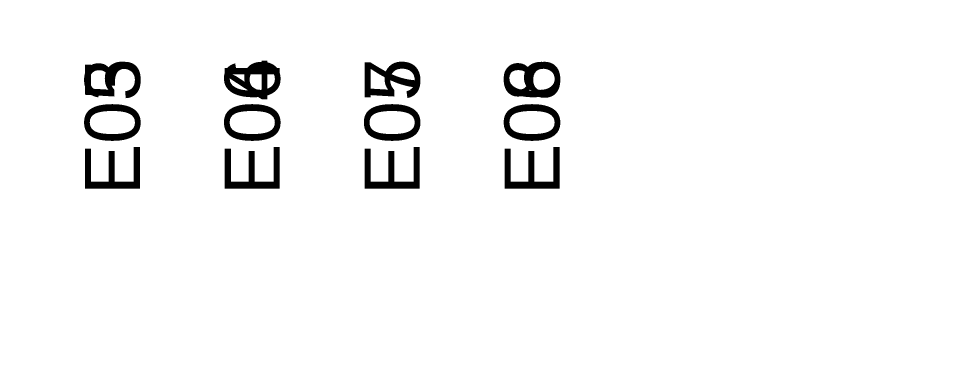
# Model space of a CAD drawing. Extents: x 0.3 to 23.7, y 0.2 to 17.5.
# Drawn here: x 18.97 to 20.304, y 2.963 to 3.46 of the extents above; entities that cross this region are included whole.
import ezdxf

# ---------------------------------------------------------------- set-up
doc = ezdxf.new("R2010")
doc.units = 0
doc.header["$MEASUREMENT"] = 0
for name, color, linetype in [('4_01__0-__EMPTY', 7, 'CONTINUOUS'), ('4_02__71___3__AVI__300_VAC', 7, 'CONTINUOUS'), ('4_03__74___3__ACI_-__3__AV', 7, 'CONTINUOUS'), ('4_04__C-___4__DI_-__3__DO_', 7, 'CONTINUOUS'), ('4_05__2X___8__DO__STANDARD', 7, 'CONTINUOUS'), ('4_06__2A___8__DO__STANDARD', 7, 'CONTINUOUS'), ('4_07__2B___8__DO__STANDARD', 7, 'CONTINUOUS'), ('4_08__2C___8__DO__STANDARD', 7, 'CONTINUOUS'), ('4_09__3-___8__DI', 7, 'CONTINUOUS'), ('4_10__5-___8__AI', 7, 'CONTINUOUS'), ('4_11__6-___4__AI_-__4__AO_', 7, 'CONTINUOUS'), ('4_12__D-___14__DI', 7, 'CONTINUOUS'), ('7_00_____DWG', 7, 'CONTINUOUS')]:
    doc.layers.add(name, color=color, linetype=linetype)
doc.styles.add('ARIAL', font='arial.ttf')

msp = doc.modelspace()

# ---------------------------------------------------------------- linework, layer by layer
at = {"layer": '7_00_____DWG'}
msp.add_lwpolyline([(17.9705, 8.8523), (22.6358, 8.8523, -0.414214), (22.7146, 8.7735), (22.7146, 8.685, 0.414214), (22.8327, 8.5669), (22.9213, 8.5669, -0.414213), (23, 8.4881), (23, 1.933, -0.414213), (22.9213, 1.8543), (22.8327, 1.8543, 0.414213), (22.7146, 1.7361), (22.7146, 1.6476, -0.414213), (22.6358, 1.5688, -0.000001), (17.9705, 1.5688, -0.414214), (17.8917, 1.6476), (17.8917, 1.7361, 0.414214), (17.7736, 1.8543), (17.685, 1.8543, -0.414214), (17.6063, 1.933), (17.6063, 8.4881, -0.414213), (17.685, 8.5669), (17.7736, 8.5669, 0.414213), (17.8917, 8.685), (17.8917, 8.7735, -0.414213)], format="xyb", close=True, dxfattribs=at)

# ---------------------------------------------------------------- texts
at = {"layer": '4_01__0-__EMPTY', "style": 'ARIAL'}
for s, p in [('E05', (19.1436, 3.2071)), ('E06', (19.3436, 3.2071)), ('E07', (19.5436, 3.2071)), ('E08', (19.7436, 3.2071))]:
    msp.add_text(s, height=0.07867, rotation=90, dxfattribs=at).set_placement(p)
at = {"layer": '4_02__71___3__AVI__300_VAC', "style": 'ARIAL'}
for s, p in [('E03', (19.1436, 3.2071)), ('E04', (19.3436, 3.2071)), ('E05', (19.5436, 3.2071)), ('E06', (19.7436, 3.2071))]:
    msp.add_text(s, height=0.07867, rotation=90, dxfattribs=at).set_placement(p)
at = {"layer": '4_03__74___3__ACI_-__3__AV', "style": 'ARIAL'}
for s, p in [('E03', (19.1436, 3.2071)), ('E04', (19.3436, 3.2071)), ('E05', (19.5436, 3.2071)), ('E06', (19.7436, 3.2071))]:
    msp.add_text(s, height=0.07867, rotation=90, dxfattribs=at).set_placement(p)
at = {"layer": '4_04__C-___4__DI_-__3__DO_', "style": 'ARIAL'}
for s, p in [('E05', (19.1436, 3.2071)), ('E06', (19.3436, 3.2071)), ('E07', (19.5436, 3.2071)), ('E08', (19.7436, 3.2071))]:
    msp.add_text(s, height=0.07867, rotation=90, dxfattribs=at).set_placement(p)
at = {"layer": '4_05__2X___8__DO__STANDARD', "style": 'ARIAL'}
for s, p in [('E05', (19.1436, 3.2071)), ('E06', (19.3436, 3.2071)), ('E07', (19.5436, 3.2071)), ('E08', (19.7436, 3.2071))]:
    msp.add_text(s, height=0.07867, rotation=90, dxfattribs=at).set_placement(p)
at = {"layer": '4_06__2A___8__DO__STANDARD', "style": 'ARIAL'}
for s, p in [('E05', (19.1436, 3.2071)), ('E06', (19.3436, 3.2071)), ('E07', (19.5436, 3.2071)), ('E08', (19.7436, 3.2071))]:
    msp.add_text(s, height=0.07867, rotation=90, dxfattribs=at).set_placement(p)
at = {"layer": '4_07__2B___8__DO__STANDARD', "style": 'ARIAL'}
for s, p in [('E05', (19.1436, 3.2071)), ('E06', (19.3436, 3.2071)), ('E07', (19.5436, 3.2071)), ('E08', (19.7436, 3.2071))]:
    msp.add_text(s, height=0.07867, rotation=90, dxfattribs=at).set_placement(p)
at = {"layer": '4_08__2C___8__DO__STANDARD', "style": 'ARIAL'}
for s, p in [('E05', (19.1436, 3.2071)), ('E06', (19.3436, 3.2071)), ('E07', (19.5436, 3.2071)), ('E08', (19.7436, 3.2071))]:
    msp.add_text(s, height=0.07867, rotation=90, dxfattribs=at).set_placement(p)
at = {"layer": '4_09__3-___8__DI', "style": 'ARIAL'}
for s, p in [('E05', (19.1436, 3.2071)), ('E06', (19.3436, 3.2071)), ('E07', (19.5436, 3.2071)), ('E08', (19.7436, 3.2071))]:
    msp.add_text(s, height=0.07867, rotation=90, dxfattribs=at).set_placement(p)
at = {"layer": '4_10__5-___8__AI', "style": 'ARIAL'}
for s, p in [('E05', (19.1436, 3.2071)), ('E06', (19.3436, 3.2071)), ('E07', (19.5436, 3.2071)), ('E08', (19.7436, 3.2071))]:
    msp.add_text(s, height=0.07867, rotation=90, dxfattribs=at).set_placement(p)
at = {"layer": '4_11__6-___4__AI_-__4__AO_', "style": 'ARIAL'}
for s, p in [('E05', (19.1436, 3.2071)), ('E06', (19.3436, 3.2071)), ('E07', (19.5436, 3.2071)), ('E08', (19.7436, 3.2071))]:
    msp.add_text(s, height=0.07867, rotation=90, dxfattribs=at).set_placement(p)
at = {"layer": '4_12__D-___14__DI', "style": 'ARIAL'}
for s, p in [('E05', (19.1436, 3.2071)), ('E06', (19.3436, 3.2071)), ('E07', (19.5436, 3.2071)), ('E08', (19.7436, 3.2071))]:
    msp.add_text(s, height=0.07867, rotation=90, dxfattribs=at).set_placement(p)

doc.saveas('drawing.dxf')
